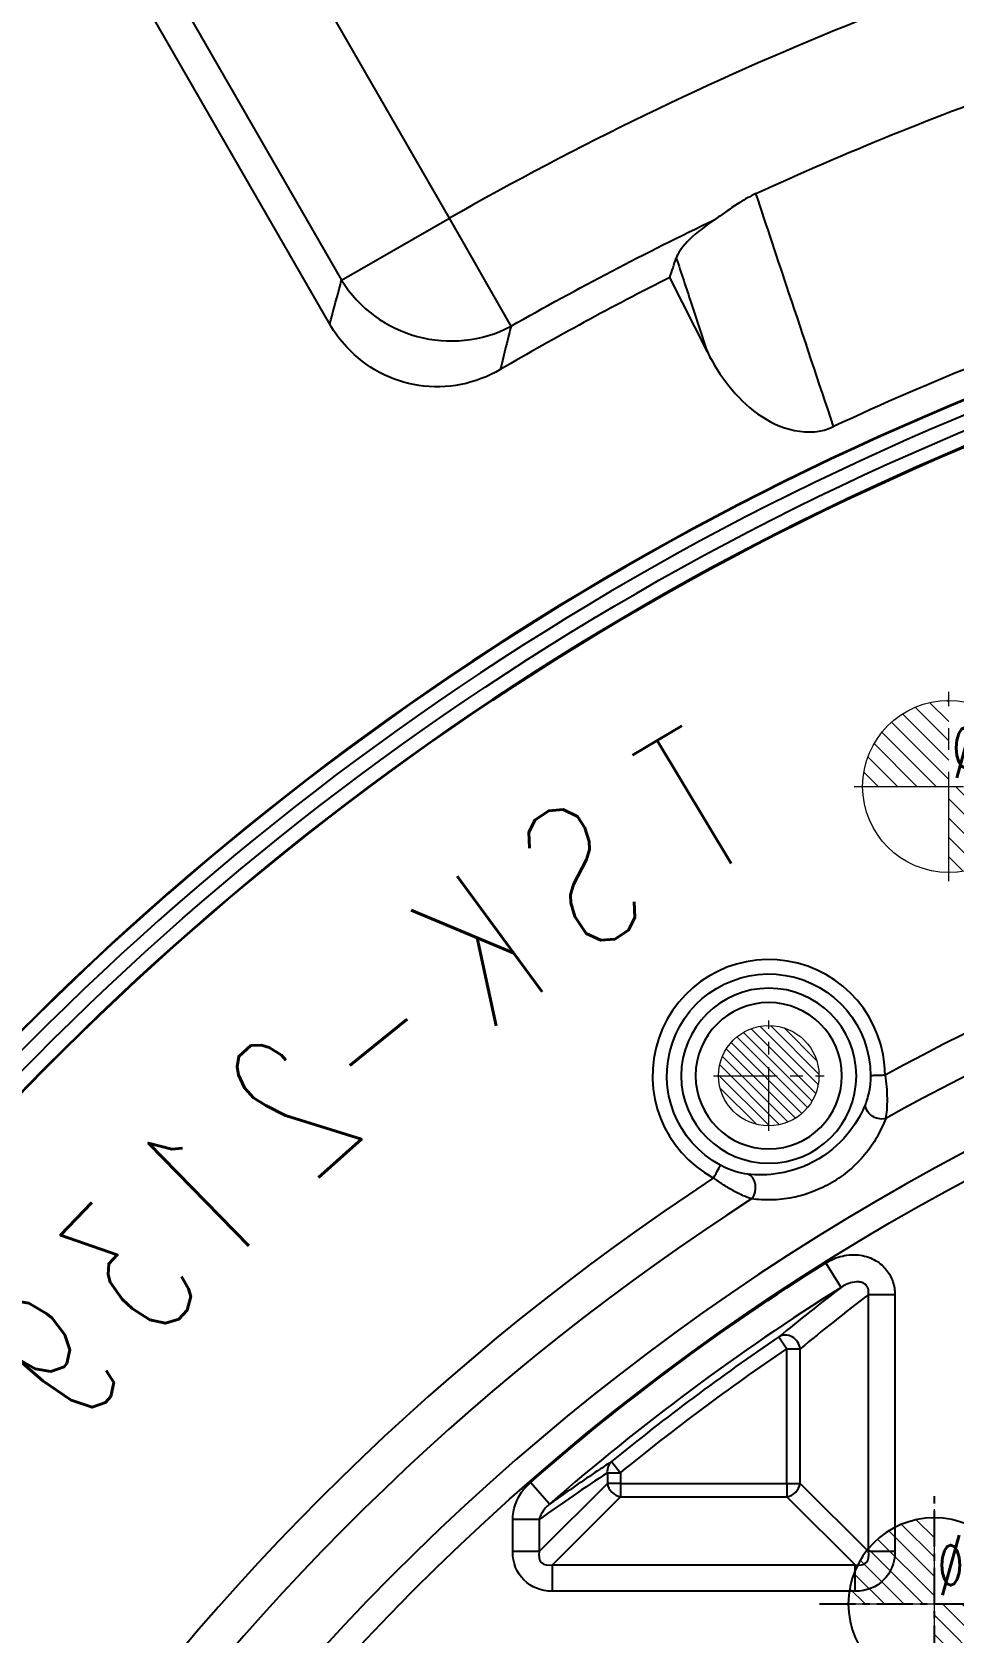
# Model space of a CAD drawing. Header units: millimetres. Extents: x 2595 to 3308, y 1499 to 1823.
# Drawn here: x 2684.1 to 2716.2, y 1723.2 to 1779.1 of the extents above; entities that cross this region are included whole.
import ezdxf
from ezdxf.lldxf.tags import DXFTag

# ---------------------------------------------------------------- set-up
doc = ezdxf.new("R2010")
doc.units = ezdxf.units.MM
doc.linetypes.add('CENTER', pattern=[2, 1.25, -0.25, 0.25, -0.25])
doc.layers.add('5', color=7, linetype='Continuous', true_color=0xffffff)
doc.layers.add('TOP', color=7, linetype='Continuous', true_color=0xffffff)
for name, color, linetype, lineweight in [('epin', 13, 'Continuous', 9), ('insert', 85, 'Continuous', 20), ('尺寸线层', 3, 'Continuous', 18)]:
    doc.layers.add(name, color=color, linetype=linetype, lineweight=lineweight)
doc.styles.add('TXT05', font='txt.shx', dxfattribs={"width": 0.5, "bigfont": 'gbcbig.shx'})
doc.styles.add('标准', font='simplex.shx', dxfattribs={"width": 0.667, "bigfont": 'gbcbig.shx'})
tags = doc.linetypes.add('DASHED', pattern=[25.72, 12.86, -12.86]).pattern_tags.tags
tags[6:7] = [DXFTag(74, 4), DXFTag(75, 0), DXFTag(340, '0'), DXFTag(46, 0.0), DXFTag(50, 0.0), DXFTag(44, 0.0), DXFTag(45, 0.0)]
tags[4:5] = [DXFTag(74, 4), DXFTag(75, 0), DXFTag(340, '0'), DXFTag(46, 0.0), DXFTag(50, 0.0), DXFTag(44, 0.0), DXFTag(45, 0.0)]

# ---------------------------------------------------------------- blocks, each defined once
blk = doc.blocks.new('epin_ejp_6')
at = {"layer": 'epin'}
h = blk.add_hatch(dxfattribs=at)
h.set_pattern_fill('_ANSI31', color=123, scale=0.15, angle=90, style=0)
h.set_pattern_definition([(135, (-2656.51364, 153.2396), (-0.336759605, -0.336759605), [])])
h.paths.add_polyline_path([(0, 3, 0.414214), (-3, 0), (0, 0)])
h.paths.add_polyline_path([(3, 0), (0, 0), (0, -3, 0.414214)])
at = {"layer": 'epin', "color": 1, "linetype": 'CENTER', "ltscale": 3.048}
for p, q in [((0, -3.3), (0, 3.3)), ((-3.3, 0), (3.3, 0))]:
    blk.add_line(p, q, dxfattribs=at)
at = {"layer": 'epin'}
blk.add_circle((0, 0), 3, dxfattribs=at)
at = {"layer": 'epin', "color": 6, "style": 'TXT05', "width": 0.5}
blk.add_text('%%c6', height=2.1, dxfattribs=at).set_placement((0.12, 0.3))
blk = doc.blocks.new('insert_cir_3.5')
at = {"layer": 'insert'}
h = blk.add_hatch(dxfattribs=at)
h.set_pattern_fill('_ANSI31', color=123, scale=0.0875, angle=90, style=0)
h.set_pattern_definition([(135, (65.77148, -1049.4987), (-0.1964431, -0.1964431), [])])
h.paths.add_polyline_path([(-1.75, 0, 1), (1.75, 0, 1)])
at = {"layer": 'insert', "color": 1, "linetype": 'CENTER', "ltscale": 1.778}
for p, q in [((0, -1.925), (0, 1.925)), ((-1.925, 0), (1.925, 0))]:
    blk.add_line(p, q, dxfattribs=at)
at = {"layer": 'insert'}
blk.add_circle((0, 0), 1.75, dxfattribs=at)

msp = doc.modelspace()

# ---------------------------------------------------------------- linework, layer by layer
at = {"layer": '5', "color": 7, "linetype": 'Continuous'}
for p, q in [((2698.603, 1772.57), (2691.538, 1784.849)), ((2694.435, 1768.875), (2686.25, 1783.1)), ((2687.782, 1782.688), (2694.847, 1770.409)), ((2694.847, 1770.409), (2698.603, 1772.57)), ((2700.751, 1768.807), (2698.603, 1772.57)), ((2707.589, 1767.91), (2706.281, 1770.504)), ((2712.248, 1735.293), (2711.714, 1736.144)), ((2714.124, 1735.039), (2713.2, 1735.039)), ((2713.2, 1726.084), (2713.2, 1735.039)), ((2714.124, 1735.039), (2714.124, 1726.084)), ((2710.082, 1733.567), (2710.363, 1733.151)), ((2710.363, 1733.151), (2710.826, 1733.151)), ((2710.363, 1728.458), (2710.363, 1733.151)), ((2710.826, 1728.458), (2710.826, 1733.151)), ((2704.106, 1728.831), (2704.106, 1728.458)), ((2704.106, 1728.831), (2704.569, 1728.831)), ((2704.25, 1729.22), (2704.569, 1728.831)), ((2704.569, 1728.831), (2704.569, 1728.458)), ((2702.086, 1727.732), (2701.425, 1728.489)), ((2704.106, 1728.458), (2701.732, 1726.084)), ((2704.569, 1728.458), (2704.106, 1728.458)), ((2704.569, 1728.458), (2710.363, 1728.458)), ((2704.569, 1728.458), (2704.569, 1727.996)), ((2710.363, 1728.458), (2710.363, 1727.996)), ((2710.363, 1728.458), (2710.826, 1728.458)), ((2710.826, 1728.458), (2713.2, 1726.084)), ((2704.569, 1727.996), (2702.194, 1725.622)), ((2704.569, 1727.996), (2710.363, 1727.996)), ((2710.363, 1727.996), (2712.738, 1725.622)), ((2701.732, 1727.195), (2700.808, 1727.195)), ((2700.808, 1726.084), (2700.808, 1727.195)), ((2701.732, 1727.195), (2701.732, 1726.084)), ((2701.732, 1726.084), (2700.808, 1726.084)), ((2714.124, 1726.084), (2713.2, 1726.084)), ((2702.194, 1725.622), (2712.738, 1725.622)), ((2702.194, 1724.697), (2702.194, 1725.622)), ((2712.738, 1724.697), (2712.738, 1725.622)), ((2712.738, 1724.697), (2702.194, 1724.697))]:
    msp.add_line(p, q, dxfattribs=at)
at = {"layer": '5', "color": 7, "linetype": 'Continuous', "extrusion": (0, 0, -1)}
for radius in [3.051, 2.549]:
    msp.add_circle((-2709.729, 1742.673), radius, dxfattribs=at)
at = {"layer": '5', "color": 7, "linetype": 'DASHED', "extrusion": (0, 0, -1)}
msp.add_circle((-2715.499, 1724.259), 3, dxfattribs=at)
at = {"layer": '5', "color": 7, "linetype": 'Continuous'}
for centre, radius, start, end in [((2755.324, 1673.225), 114.397, 104.27533, 119.72467), ((2754.999, 1673.259), 100.6, 102.90589, 234.03401), ((2754.999, 1673.259), 100.123, 102.90589, 234.02644), ((2754.999, 1673.259), 99.119, 102.39547, 234.08239), ((2755.324, 1673.225), 108.942, 116.75517, 120.29039), ((2754.998, 1673.259), 101.6, 108.63546, 115.04516), ((2754.999, 1667.223), 85.99, 102.44405, 118.64382), ((2754.999, 1667.223), 84.657, 103.18178, 119.11888), ((2709.729, 1742.673), 4.05, 0.2237, 241.7038), ((2754.999, 1667.223), 82.318, 111.93797, 165.05974), ((2754.999, 1667.223), 85.99, 123.28369, 167.55591), ((2754.999, 1667.223), 84.657, 122.80864, 166.81818), ((2754.999, 1667.223), 80.382, 122.1306, 131.16873), ((2754.999, 1667.223), 80.119, 124.09967, 129.30282), ((2740.915, 1677.283), 47.654, 96.4982, 124.2087)]:
    msp.add_arc(centre, radius, start, end, dxfattribs=at)
at = {"layer": '5', "color": 7, "linetype": 'Continuous', "extrusion": (0, 0, -1)}
for centre, radius, start, end in [((-2755.324, 1673.225), 110.064, 60.27533, 64.43948), ((-2754.999, 1673.259), 99.621, 305.95801, 77.60453), ((-2754.999, 1673.259), 99.091, 305.91463, 77.59545), ((-2709.729, 1742.673), 3.548, 298.2962, 180), ((-2754.999, 1667.223), 81.429, 15.18169, 68.06011), ((-2754.999, 1667.223), 81.386, 48.83127, 57.8694), ((-2754.999, 1667.223), 79.617, 50.69718, 55.90033)]:
    msp.add_arc(centre, radius, start, end, dxfattribs=at)
at = {"layer": '5', "color": 7, "linetype": 'DASHED'}
for radius, end in [(100.626, 234.0354), (100.625, 234.03501)]:
    msp.add_arc((2754.999, 1673.259), radius, 102.90589, end, dxfattribs=at)
at = {"layer": '5', "color": 7, "linetype": 'Continuous'}
for centre, major_axis, ratio, start_param, end_param in [((2698.603, 1772.57), (4.246, -1.152), 0.970381, 3.943674, 5.481104), ((2765.993, 1667.223), (86.346, 0), 0.992534, 2.228647, 2.26388), ((2710.363, 1733.151), (-0.32, 0.388), 0.873673, 4.088235, 6.175403), ((2745.442, 1667.223), (74.576, 0), 0.992534, 2.158286, 2.197043), ((2704.569, 1728.831), (-0.277, 0.42), 0.889007, 0.114547, 1.03955), ((2704.569, 1728.458), (-0.356, 0.356), 0.854588, 0.863645, 2.277948), ((2710.363, 1728.458), (-0.356, -0.356), 0.854588, 0.863645, 2.277948), ((2702.45, 1726.34), (0.641, 0.641), 0.555158, 2.434441, 3.848744), ((2712.482, 1726.34), (0.641, -0.641), 0.555158, 5.576034, 6.990337)]:
    msp.add_ellipse(centre, major_axis=major_axis, ratio=ratio, start_param=start_param, end_param=end_param, dxfattribs=at)
at = {"layer": '5', "color": 7, "linetype": 'Continuous', "extrusion": (0, 0, -1)}
for centre, major_axis in [((2702.45, 1726.34), (-1.249, -1.249)), ((2712.482, 1726.34), (1.249, -1.249))]:
    msp.add_ellipse(centre, major_axis=major_axis, ratio=0.854588, start_param=5.576034, end_param=6.990337, dxfattribs=at)
at = {"layer": '5', "color": 7, "linetype": 'Continuous'}
for points in [[(2709.282, 1773.429), (2712.398, 1774.865), (2715.582, 1776.156), (2718.818, 1777.296)], [(2707.836, 1772.517), (2706.979, 1771.934), (2706.609, 1771.494), (2706.506, 1771.183)], [(2706.281, 1770.504), (2706.356, 1770.731), (2706.431, 1770.957), (2706.506, 1771.183)], [(2713.278, 1742.673), (2713.277, 1742.3), (2713.19, 1741.924), (2713.105, 1741.706)], [(2707.81, 1739.107), (2707.929, 1739.329), (2708.039, 1739.533), (2708.048, 1739.549)], [(2708.994, 1739.24), (2708.759, 1739.267), (2708.38, 1739.37), (2708.048, 1739.549)], [(2709.13, 1738.376), (2709.37, 1738.639), (2709.289, 1739.159), (2708.994, 1739.24)]]:
    msp.add_open_spline(points, degree=3, dxfattribs=at)
for points, knots in [([(2709.282, 1773.429), (2709.086, 1773.339), (2708.895, 1773.231), (2708.466, 1772.962), (2708.236, 1772.796), (2707.961, 1772.603), (2707.898, 1772.56), (2707.836, 1772.517)], [0, 0, 0, 0, 0.33961, 0.33961, 0.846332, 0.846332, 1, 1, 1, 1]), ([(2711.988, 1765.306), (2711.469, 1766.861), (2710.951, 1768.415), (2710.05, 1771.123), (2709.666, 1772.276), (2709.282, 1773.429)], [0, 0, 0, 0, 0.574075, 0.574075, 1, 1, 1, 1]), ([(2706.506, 1771.183), (2706.679, 1770.661), (2706.852, 1770.138), (2707.213, 1769.047), (2707.401, 1768.478), (2707.589, 1767.91)], [0, 0, 0, 0, 0.479177, 0.479177, 1, 1, 1, 1]), ([(2694.435, 1768.875), (2694.544, 1769.286), (2694.654, 1769.696), (2694.792, 1770.206), (2694.819, 1770.308), (2694.847, 1770.409)], [0, 0, 0, 0, 0.801016, 0.801016, 1, 1, 1, 1]), ([(2700.376, 1767.294), (2699.954, 1767.048), (2699.484, 1766.869), (2698.523, 1766.681), (2698.019, 1766.669), (2697.059, 1766.813), (2696.589, 1766.969), (2695.742, 1767.42), (2695.353, 1767.72), (2695.027, 1768.071), (2694.801, 1768.315), (2694.601, 1768.586), (2694.435, 1768.875)], [0, 0, 0, 0, 0.21558, 0.21558, 0.431425, 0.431425, 0.643662, 0.643662, 0.854315, 0.854315, 0.854315, 1, 1, 1, 1]), ([(2700.751, 1768.807), (2700.726, 1768.707), (2700.701, 1768.607), (2700.575, 1768.103), (2700.475, 1767.699), (2700.376, 1767.294)], [0, 0, 0, 0, 0.198987, 0.198987, 1, 1, 1, 1]), ([(2707.589, 1767.91), (2708.012, 1767.07), (2708.58, 1766.307), (2710.094, 1765.203), (2711.126, 1764.903), (2711.988, 1765.306)], [0, 0, 0, 0, 0.5, 0.5, 1, 1, 1, 1]), ([(2713.779, 1742.689), (2713.716, 1742.687), (2713.59, 1742.683), (2713.43, 1742.678), (2713.312, 1742.674), (2713.289, 1742.673), (2713.278, 1742.673)], [0, 0, 0, 0, 0.250041, 0.500038, 0.744489, 1, 1, 1, 1]), ([(2713.779, 1742.689), (2713.798, 1742.556), (2713.836, 1742.278), (2713.853, 1741.865), (2713.842, 1741.472), (2713.816, 1741.277), (2713.803, 1741.181)], [0, 0, 0, 0, 0.225497, 0.47336, 0.739009, 1, 1, 1, 1]), ([(2713.105, 1741.706), (2712.983, 1741.399), (2712.814, 1741.075), (2712.297, 1740.406), (2711.925, 1740.049), (2711.012, 1739.5), (2710.521, 1739.341), (2709.688, 1739.199), (2709.323, 1739.202), (2708.994, 1739.24)], [0, 0, 0, 0, 0.25, 0.25, 0.5, 0.5, 0.75, 0.75, 1, 1, 1, 1]), ([(2713.803, 1741.18), (2713.626, 1741.135), (2713.441, 1741.187), (2713.177, 1741.372), (2713.071, 1741.555), (2713.105, 1741.706)], [0, 0, 0, 0, 0.5, 0.5, 1, 1, 1, 1]), ([(2713.803, 1741.181), (2713.711, 1740.964), (2713.537, 1740.555), (2713.113, 1739.939), (2712.582, 1739.39), (2711.946, 1738.932), (2711.244, 1738.597), (2710.516, 1738.395), (2709.789, 1738.318), (2709.355, 1738.356), (2709.129, 1738.376)], [0, 0, 0, 0, 0.149797, 0.282598, 0.399712, 0.503269, 0.606667, 0.722868, 0.855481, 1, 1, 1, 1]), ([(2709.129, 1738.376), (2709.038, 1738.41), (2708.853, 1738.479), (2708.496, 1738.657), (2708.14, 1738.87), (2707.912, 1739.033), (2707.81, 1739.107)], [0, 0, 0, 0, 0.26174, 0.527441, 0.786746, 1, 1, 1, 1]), ([(2711.714, 1736.144), (2711.891, 1736.255), (2712.089, 1736.339), (2712.497, 1736.433), (2712.714, 1736.445), (2713.11, 1736.386), (2713.298, 1736.322), (2713.604, 1736.14), (2713.733, 1736.027), (2713.929, 1735.778), (2714.002, 1735.641), (2714.099, 1735.351), (2714.124, 1735.194), (2714.124, 1735.039)], [0, 0, 0, 0, 0.193448, 0.193448, 0.387954, 0.387954, 0.564765, 0.564765, 0.718103, 0.718103, 0.857391, 0.857391, 1, 1, 1, 1]), ([(2713.2, 1735.039), (2713.21, 1735.094), (2713.213, 1735.154), (2713.196, 1735.242), (2713.185, 1735.273), (2713.162, 1735.319), (2713.151, 1735.336), (2713.118, 1735.377), (2713.093, 1735.4), (2713.046, 1735.432), (2713.024, 1735.443), (2712.958, 1735.47), (2712.911, 1735.48), (2712.838, 1735.487), (2712.811, 1735.487), (2712.691, 1735.483), (2712.599, 1735.461), (2712.42, 1735.395), (2712.331, 1735.349), (2712.248, 1735.293)], [0, 0, 0, 0, 0.131844, 0.131844, 0.199997, 0.199997, 0.24215, 0.24215, 0.312294, 0.312294, 0.364961, 0.364961, 0.471858, 0.471858, 0.533648, 0.533648, 0.756103, 0.756103, 1, 1, 1, 1]), ([(2712.248, 1735.293), (2711.886, 1735.014), (2711.525, 1734.731), (2710.802, 1734.155), (2710.442, 1733.863), (2710.082, 1733.567)], [0, 0, 0, 0, 0.5, 0.5, 1, 1, 1, 1]), ([(2704.25, 1729.22), (2704.122, 1729.135), (2703.993, 1729.049), (2703.35, 1728.618), (2702.837, 1728.264), (2702.245, 1727.846), (2702.165, 1727.789), (2702.086, 1727.732)], [0, 0, 0, 0, 0.177883, 0.177883, 0.889444, 0.889444, 1, 1, 1, 1]), ([(2700.808, 1727.195), (2700.808, 1727.376), (2700.842, 1727.559), (2700.963, 1727.899), (2701.051, 1728.061), (2701.238, 1728.308), (2701.327, 1728.403), (2701.425, 1728.489)], [0, 0, 0, 0, 0.369587, 0.369587, 0.737193, 0.737193, 1, 1, 1, 1]), ([(2702.086, 1727.732), (2702.039, 1727.693), (2701.994, 1727.651), (2701.898, 1727.545), (2701.849, 1727.479), (2701.774, 1727.342), (2701.746, 1727.271), (2701.732, 1727.195)], [0, 0, 0, 0, 0.285085, 0.285085, 0.662818, 0.662818, 1, 1, 1, 1])]:
    msp.add_open_spline(points, degree=3, knots=knots, dxfattribs=at)
at = {"layer": 'TOP', "color": 1, "linetype": 'CENTER'}
for p, q in [((2715.499, 1720.259), (2715.499, 1728.259)), ((2711.499, 1724.259), (2719.499, 1724.259))]:
    msp.add_line(p, q, dxfattribs=at)

# ---------------------------------------------------------------- block references
at = {"layer": 'epin'}
for p in [(2715.999, 1752.759), (2715.499, 1724.259)]:
    msp.add_blockref('epin_ejp_6', p, dxfattribs=at)
at = {"layer": 'insert'}
msp.add_blockref('insert_cir_3.5', (2709.729, 1742.673), dxfattribs=at)

# ---------------------------------------------------------------- texts
at = {"layer": '尺寸线层', "style": '标准', "text_generation_flag": 2, "width": 0.667}
for s, rotation, p in [('T', 30.9259, (2709.395, 1750.658)), ('S', 33.6175, (2705.792, 1748.383)), ('K', 36.3092, (2702.3, 1745.941)), ('-', 39.0008, (2698.927, 1743.338)), ('2', 41.5386, (2695.861, 1740.741)), ('1', 44.2303, (2692.739, 1737.841)), ('3', 46.4604, (2690.258, 1735.33)), ('9', 48.9982, (2687.556, 1732.357))]:
    msp.add_text(s, height=5, rotation=rotation, dxfattribs=at).set_placement(p)

doc.saveas('drawing.dxf')
